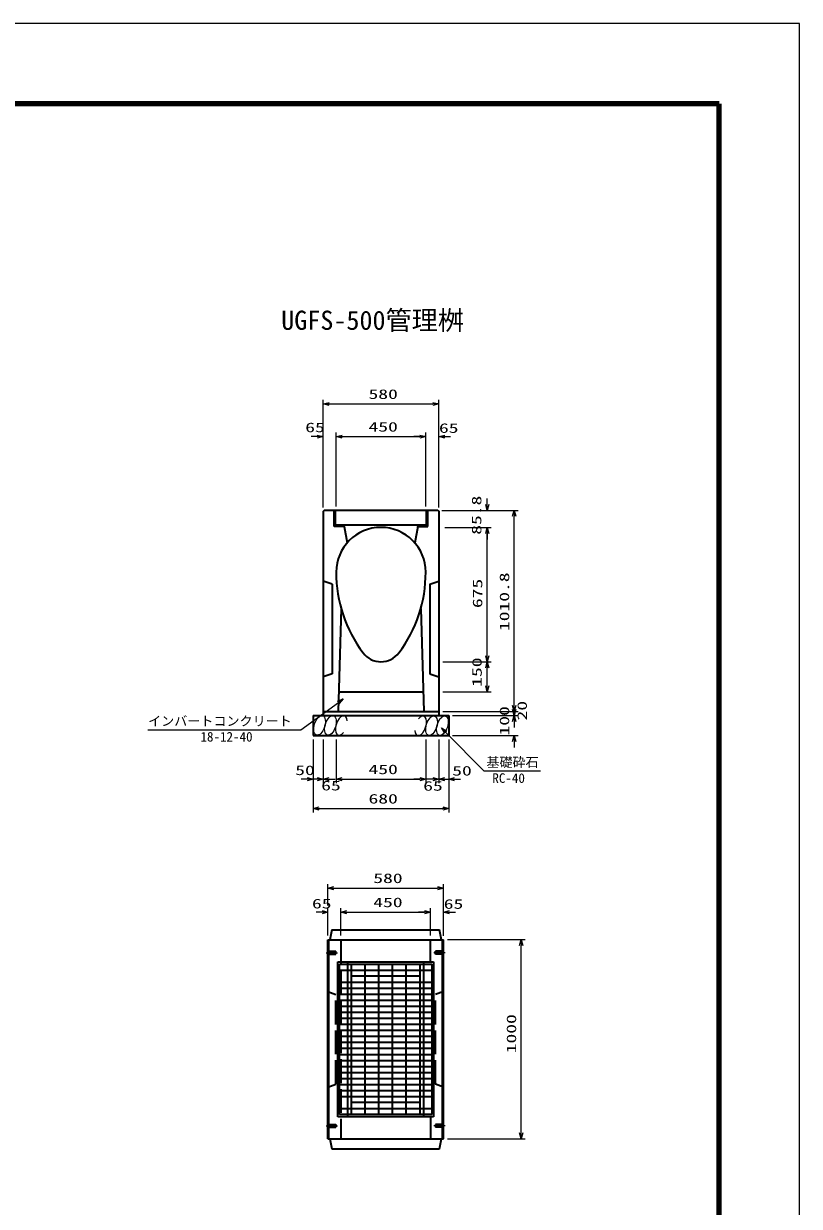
# Model space of a CAD drawing. Units: millimetres on the paper. Extents: x 0 to 841, y 0 to 594.
# Drawn here: x 646.2 to 841, y 297 to 594 of the extents above; entities that cross this region are included whole.
import ezdxf
from ezdxf.enums import TextEntityAlignment as Align

# ---------------------------------------------------------------- set-up
doc = ezdxf.new("R2010")
doc.units = ezdxf.units.MM
doc.linetypes.add('DASHED', pattern=[7.5, 6, -1.5])
doc.linetypes.add('USER1', pattern=[18.5, 12, -1.5, 3.5, -1.5])
for name, color, linetype, lineweight in [('D-BMK（構造物基準線）', 2, 'USER1', 18), ('D-STR-DIM（寸法）', 7, 'Continuous', 13), ('D-STR-HTXT(基礎砕石-旗)', 7, 'Continuous', 13), ('D-STR-HTXT（旗上げ）', 7, 'Continuous', 13), ('D-STR-STRF(グリ)', 7, 'Continuous', 25), ('D-STR（構造物）', 1, 'Continuous', 35), ('D-TTL-LINE（区切線）', 7, 'Continuous', 18), ('D-TTL（外枠）', 2, 'Continuous', 140)]:
    doc.layers.add(name, color=color, linetype=linetype, lineweight=lineweight)
doc.layers.add('D-STR-TXT(文字)', color=7, linetype='Continuous')
doc.styles.add('ＭＳ ゴシック', font='')
doc.styles.get('ＭＳ ゴシック').set_extended_font_data('MS Gothic')

# ---------------------------------------------------------------- blocks, each defined once
blk = doc.blocks.new('_Open30')
at = {"color": 7, "linetype": 'Continuous', "lineweight": 13}
for p, q in [((-1, 0.2679), (0, 0)), ((0, 0), (-1, -0.2679)), ((0, 0), (-1, 0))]:
    blk.add_line(p, q, dxfattribs=at)

msp = doc.modelspace()

# ---------------------------------------------------------------- linework, layer by layer
at = {"layer": 'D-BMK（構造物基準線）', "linetype": 'DASHED'}
for p, q in [((722.193, 360.699), (725.042, 360.699)), ((752.117, 360.699), (749.267, 360.699)), ((722.193, 317.2), (725.042, 317.2)), ((752.117, 317.2), (749.267, 317.2))]:
    msp.add_line(p, q, dxfattribs=at)
at = {"layer": 'D-STR-DIM（寸法）'}
for p, q in [((721.456, 491.293), (721.456, 499.501)), ((750.456, 491.293), (750.456, 499.501)), ((722.956, 498.501), (748.956, 498.501)), ((719.956, 490.293), (718.456, 490.293)), ((721.456, 472.533), (721.456, 491.293)), ((724.706, 472.745), (724.706, 491.293)), ((724.706, 472.745), (724.706, 491.293)), ((726.206, 490.293), (727.706, 490.293)), ((726.206, 490.293), (745.706, 490.293)), ((745.706, 490.293), (744.206, 490.293)), ((747.206, 472.755), (747.206, 491.293)), ((747.206, 472.755), (747.206, 491.293)), ((750.456, 472.533), (750.456, 491.293)), ((751.956, 490.293), (753.456, 490.293)), ((762.648, 473.283), (762.648, 474.783)), ((751.206, 471.783), (770.409, 471.783)), ((751.206, 471.783), (763.648, 471.783)), ((769.409, 422.743), (769.409, 470.283)), ((751.956, 467.49), (763.648, 467.49)), ((751.956, 467.49), (763.648, 467.49)), ((762.648, 435.244), (762.648, 465.99)), ((762.648, 465.99), (762.648, 464.49)), ((751.456, 433.744), (763.648, 433.744)), ((751.456, 433.744), (763.648, 433.744)), ((762.648, 427.744), (762.648, 432.244)), ((751.456, 426.244), (763.648, 426.244)), ((769.409, 422.743), (769.409, 424.243)), ((769.409, 421.743), (769.409, 423.243)), ((751.456, 421.243), (770.409, 421.243)), ((751.456, 421.243), (770.409, 421.243)), ((753.956, 420.243), (770.409, 420.243)), ((753.956, 420.243), (770.409, 420.243)), ((769.409, 418.743), (769.409, 417.243)), ((718.956, 414.243), (718.956, 403.276)), ((721.456, 414.243), (721.456, 403.276)), ((721.456, 414.243), (721.456, 403.276)), ((724.706, 414.243), (724.706, 403.276)), ((724.706, 414.243), (724.706, 403.276)), ((747.206, 414.243), (747.206, 403.276)), ((747.206, 414.243), (747.206, 403.276)), ((750.456, 414.243), (750.456, 403.276)), ((750.456, 414.243), (750.456, 403.276)), ((752.956, 414.243), (752.956, 403.276)), ((753.956, 415.243), (770.409, 415.243)), ((769.409, 413.743), (769.409, 412.243)), ((717.456, 404.276), (715.956, 404.276)), ((719.956, 404.276), (718.456, 404.276)), ((722.956, 404.276), (724.456, 404.276)), ((726.206, 404.276), (727.706, 404.276)), ((726.206, 404.276), (745.706, 404.276)), ((745.706, 404.276), (744.206, 404.276)), ((748.956, 404.276), (747.456, 404.276)), ((751.956, 404.276), (753.456, 404.276)), ((754.456, 404.276), (755.956, 404.276)), ((718.956, 403.276), (718.956, 395.893)), ((752.956, 403.276), (752.956, 395.893)), ((720.456, 396.893), (751.456, 396.893)), ((722.655, 372.557), (722.655, 377.926)), ((751.655, 371.906), (751.655, 377.926)), ((724.155, 376.926), (750.155, 376.926)), ((722.655, 364.979), (722.655, 371.876)), ((725.905, 365.031), (725.905, 371.876)), ((725.905, 365.031), (725.905, 371.876)), ((748.405, 365.046), (748.405, 371.876)), ((748.405, 365.016), (748.405, 371.876)), ((751.655, 364.949), (751.655, 371.876)), ((721.155, 370.876), (719.655, 370.876)), ((727.405, 370.876), (728.905, 370.876)), ((727.405, 370.876), (746.905, 370.876)), ((746.905, 370.876), (745.405, 370.876)), ((753.155, 370.876), (754.655, 370.876)), ((752.655, 363.979), (772.159, 363.979)), ((771.159, 315.479), (771.159, 362.479)), ((752.655, 313.979), (772.159, 313.979))]:
    msp.add_line(p, q, dxfattribs=at)
at = {"layer": 'D-STR-HTXT(基礎砕石-旗)'}
msp.add_lwpolyline([(776, 406.27), (761.896, 406.27), (752.173, 416.087)], dxfattribs=at)
at = {"layer": 'D-STR-HTXT（旗上げ）'}
msp.add_lwpolyline([(677.382, 416.656), (715.827, 416.656), (725.256, 423.565)], dxfattribs=at)
at = {"layer": 'D-STR-STRF(グリ)'}
for centre, major_axis in [((720.55, 417.766), (0.79, 2.421)), ((723.272, 417.766), (0.79, 2.421)), ((748.66, 417.685), (-0.771, -2.427)), ((751.381, 417.707), (-0.771, -2.427))]:
    msp.add_ellipse(centre, major_axis=major_axis, ratio=0.5139, dxfattribs=at)
for centre, major_axis in [((726.012, 417.766), (0.79, 2.421)), ((745.92, 417.664), (-0.771, -2.427))]:
    msp.add_ellipse(centre, major_axis=major_axis, ratio=0.5139, start_param=5.3575563, end_param=10.3750652, dxfattribs=at)
at = {"layer": 'D-STR（構造物）'}
for p, q in [((721.706, 471.783), (721.456, 471.533)), ((721.456, 471.533), (721.456, 420.243)), ((750.206, 471.783), (721.706, 471.783)), ((724.206, 467.733), (724.206, 471.783)), ((724.506, 468.033), (724.506, 471.783)), ((747.406, 468.033), (747.406, 471.783)), ((747.706, 467.733), (747.706, 471.783)), ((750.206, 471.783), (750.456, 471.533)), ((750.456, 471.533), (750.456, 420.243)), ((726.706, 467.733), (724.206, 467.733)), ((747.406, 468.033), (724.506, 468.033)), ((726.706, 467.733), (726.706, 468.033)), ((726.706, 467.733), (727.456, 463.612)), ((745.206, 467.733), (744.456, 463.612)), ((745.206, 468.033), (747.406, 468.033)), ((745.206, 467.733), (745.206, 468.033)), ((745.206, 467.733), (747.706, 467.733)), ((723.706, 453.243), (721.456, 453.993)), ((723.706, 453.243), (723.706, 430.743)), ((748.206, 453.243), (750.456, 453.993)), ((748.206, 453.243), (748.206, 430.743)), ((725.956, 447.142), (725.206, 421.243)), ((745.956, 447.142), (746.706, 421.243)), ((723.706, 430.743), (721.456, 429.993)), ((748.206, 430.743), (750.456, 429.993)), ((725.351, 426.243), (746.561, 426.243)), ((718.956, 420.243), (752.956, 420.243)), ((718.956, 420.243), (718.956, 415.243)), ((721.456, 421.243), (750.456, 421.243)), ((752.956, 420.243), (752.956, 415.243)), ((718.956, 415.243), (752.956, 415.243)), ((723.655, 366.45), (723.155, 363.949)), ((723.655, 366.45), (750.655, 366.45)), ((751.155, 363.949), (750.655, 366.45)), ((722.655, 313.95), (722.655, 363.95)), ((722.655, 363.949), (751.655, 363.949)), ((722.905, 313.95), (722.905, 363.949)), ((751.405, 313.95), (751.405, 363.949)), ((751.655, 313.95), (751.655, 363.949)), ((725.125, 319.519), (725.125, 358.369)), ((725.125, 358.369), (749.125, 358.369)), ((725.561, 320.072), (725.561, 357.822)), ((725.561, 357.822), (748.689, 357.822)), ((727.625, 319.519), (727.625, 358.369)), ((728.561, 320.072), (728.561, 357.822)), ((731.986, 320.072), (731.986, 357.822)), ((735.411, 320.072), (735.411, 357.822)), ((738.836, 320.072), (738.836, 357.822)), ((742.261, 320.072), (742.261, 357.822)), ((745.689, 357.816), (745.689, 320.072)), ((746.625, 358.369), (746.625, 319.519)), ((748.689, 357.822), (748.689, 320.072)), ((749.125, 358.369), (749.125, 319.519)), ((725.561, 356.312), (748.689, 356.312)), ((745.689, 354.802), (728.561, 354.802)), ((725.561, 353.292), (748.689, 353.292)), ((725.561, 351.782), (748.689, 351.782)), ((725.561, 350.272), (748.689, 350.272)), ((725.561, 348.762), (748.689, 348.762)), ((725.561, 347.252), (748.689, 347.252)), ((725.561, 345.742), (748.689, 345.742)), ((725.561, 344.232), (748.689, 344.232)), ((725.561, 342.722), (748.689, 342.722)), ((725.561, 341.212), (748.689, 341.212)), ((725.561, 339.702), (748.689, 339.702)), ((725.561, 338.192), (748.689, 338.192)), ((725.561, 336.682), (748.689, 336.682)), ((725.561, 335.172), (748.689, 335.172)), ((725.561, 333.662), (748.689, 333.662)), ((725.561, 332.152), (748.689, 332.152)), ((725.561, 330.642), (748.689, 330.642)), ((725.561, 329.132), (748.689, 329.132)), ((725.561, 327.622), (748.689, 327.622)), ((725.561, 326.112), (748.689, 326.112)), ((725.561, 324.602), (748.689, 324.602)), ((725.561, 321.582), (748.689, 321.582)), ((745.689, 323.092), (728.561, 323.092)), ((749.125, 319.519), (725.125, 319.519)), ((748.689, 320.072), (725.561, 320.072)), ((722.655, 313.95), (751.655, 313.95)), ((723.155, 313.95), (723.655, 311.45)), ((750.655, 311.45), (751.155, 313.95)), ((723.655, 311.45), (750.655, 311.45))]:
    msp.add_line(p, q, dxfattribs=at)
at = {"layer": 'D-STR（構造物）', "linetype": 'DASHED'}
for p, q in [((725.905, 363.949), (725.905, 313.95)), ((748.405, 358.369), (748.405, 363.949)), ((722.655, 361.05), (724.655, 361.05)), ((722.655, 360.349), (724.655, 360.349)), ((724.655, 360.349), (724.655, 361.05)), ((751.655, 361.05), (749.655, 361.05)), ((749.655, 360.349), (749.655, 361.05)), ((751.655, 360.349), (749.655, 360.349)), ((722.655, 350.95), (724.655, 350.2)), ((751.655, 350.95), (749.655, 350.2)), ((724.655, 327.7), (724.655, 350.2)), ((749.655, 327.7), (749.655, 350.2)), ((722.655, 326.95), (724.655, 327.7)), ((751.655, 326.95), (749.655, 327.7)), ((748.405, 319.481), (748.405, 313.95)), ((722.655, 317.55), (724.655, 317.55)), ((722.655, 316.85), (724.655, 316.85)), ((724.655, 317.55), (724.655, 316.85)), ((749.655, 317.55), (749.655, 316.85)), ((751.655, 317.55), (749.655, 317.55)), ((751.655, 316.85), (749.655, 316.85))]:
    msp.add_line(p, q, dxfattribs=at)
at = {"layer": 'D-STR（構造物）'}
for centre, radius, start, end in [((735.956, 456.243), 11.25, 0, 180), ((758.456, 456.243), 33.75, 180, 216.86989), ((713.456, 456.243), 33.75, 323.13011, 0), ((735.956, 439.368), 5.625, 216.86989, 323.13013)]:
    msp.add_arc(centre, radius, start, end, dxfattribs=at)
at = {"layer": 'D-TTL-LINE（区切線）'}
for p, q in [((841, 594), (0, 594)), ((841, 0), (841, 594))]:
    msp.add_line(p, q, dxfattribs=at)
at = {"layer": 'D-TTL（外枠）'}
for p, q in [((820.9, 573.9), (20.1, 573.9)), ((820.9, 20.1), (820.9, 573.9))]:
    msp.add_line(p, q, dxfattribs=at)

# ---------------------------------------------------------------- block references
at = {"layer": 'D-STR-DIM（寸法）', "xscale": 1.5, "yscale": 1.5}
for p, rotation in [((721.456, 498.501), 180), ((724.706, 490.293), 180), ((724.706, 490.293), 180), ((750.456, 490.293), 180), ((762.648, 471.783), 270), ((769.409, 471.783), 90), ((762.648, 467.49), 90), ((762.648, 467.49), 90), ((762.648, 433.744), 270), ((762.648, 433.744), 90), ((762.648, 426.244), 270), ((769.409, 421.243), 270), ((769.409, 421.243), 270), ((769.409, 420.243), 270), ((769.409, 420.243), 90), ((769.409, 415.243), 90), ((721.456, 404.276), 180), ((724.706, 404.276), 180), ((724.706, 404.276), 180), ((750.456, 404.276), 180), ((752.956, 404.276), 180), ((718.956, 396.893), 180), ((722.655, 376.926), 180), ((725.905, 370.876), 180), ((725.905, 370.876), 180), ((751.655, 370.876), 180), ((771.159, 363.979), 90), ((771.159, 313.979), 270)]:
    msp.add_blockref('_Open30', p, dxfattribs=dict(at, rotation=rotation))
for p in [(750.456, 498.501), (721.456, 490.293), (747.206, 490.293), (747.206, 490.293), (718.956, 404.276), (721.456, 404.276), (747.206, 404.276), (747.206, 404.276), (750.456, 404.276), (752.956, 396.893), (751.655, 376.926), (722.655, 370.876), (748.405, 370.876), (748.405, 370.876)]:
    msp.add_blockref('_Open30', p, dxfattribs=at)
at = {"layer": 'D-STR-HTXT(基礎砕石-旗)', "xscale": 1.5, "yscale": 1.5, "rotation": 134.72505}
msp.add_blockref('_Open30', (751.118, 417.152), dxfattribs=at)
at = {"layer": 'D-STR-HTXT（旗上げ）', "xscale": 1.5, "yscale": 1.5, "rotation": 36.22839}
msp.add_blockref('_Open30', (726.466, 424.451), dxfattribs=at)

# ---------------------------------------------------------------- texts
at = {"layer": 'D-STR-DIM（寸法）', "style": 'ＭＳ ゴシック', "width": 1.5}
for s, p in [('580', (732.831, 499.039)), ('65', (716.937, 490.686)), ('450', (732.831, 490.83)), ('65', (750.521, 490.516)), ('50', (714.43, 404.582)), ('450', (732.831, 404.813)), ('50', (753.848, 404.463)), ('65', (720.95, 400.731)), ('65', (746.566, 400.651)), ('680', (732.831, 397.431)), ('580', (734.03, 377.464)), ('450', (734.03, 371.414)), ('65', (718.636, 371.094)), ('65', (751.72, 371))]:
    msp.add_text(s, height=2.405, dxfattribs=at).set_placement(p, align=Align.BOTTOM_LEFT)
for s, p in [('85.8', (761.882, 465.648)), ('1010.8', (768.871, 441.471)), ('675', (762.111, 447.237)), ('150', (761.981, 427.468)), ('100', (768.871, 415.243)), ('20', (773.323, 419.024)), ('1000', (770.621, 335.438))]:
    msp.add_text(s, height=2.405, rotation=90, dxfattribs=at).set_placement(p, align=Align.BOTTOM_LEFT)
at = {"layer": 'D-STR-HTXT(基礎砕石-旗)', "style": 'ＭＳ ゴシック'}
for s, p in [('基礎砕石', (762.432, 406.606)), ('RC-40', (763.919, 402.62))]:
    msp.add_text(s, height=2.405, dxfattribs=at).set_placement(p, align=Align.BOTTOM_LEFT)
at = {"layer": 'D-STR-HTXT（旗上げ）', "style": 'ＭＳ ゴシック'}
for s, p in [('インバートコンクリート', (677.49, 416.953)), ('18-12-40', (690.633, 413.006))]:
    msp.add_text(s, height=2.405, dxfattribs=at).set_placement(p, align=Align.BOTTOM_LEFT)
at = {"layer": 'D-STR-TXT(文字)', "style": 'ＭＳ ゴシック'}
msp.add_text('UGFS-500管理桝', height=4.811, dxfattribs=at).set_placement((710.919, 515.671), align=Align.BOTTOM_LEFT)

doc.saveas('drawing.dxf')
